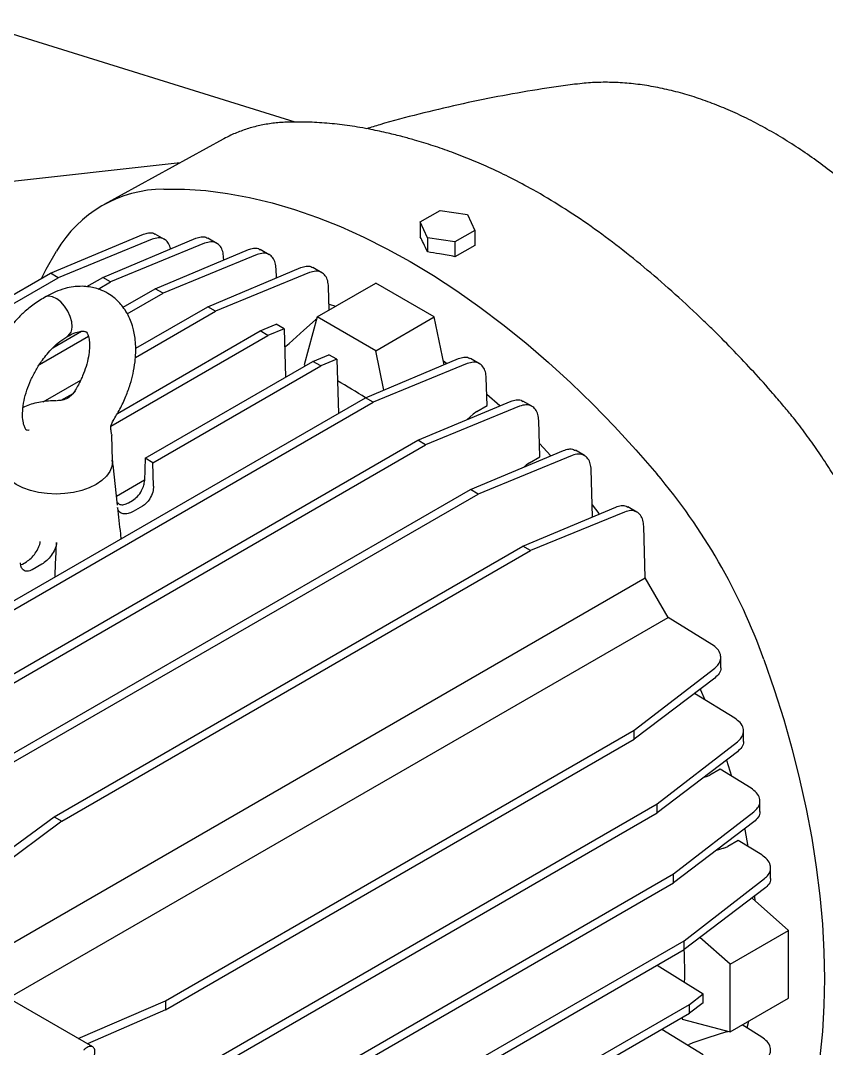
# Model space of a CAD drawing. Header units: millimetres. Extents: x 1293 to 41893, y 1011 to 26911.
# Drawn here: x 9451.1 to 9593.8, y 19908.1 to 20090 of the extents above; entities that cross this region are included whole.
import ezdxf

# ---------------------------------------------------------------- set-up
doc = ezdxf.new("R2010")
doc.units = ezdxf.units.MM
doc.header["$LTSCALE"] = 50

msp = doc.modelspace()

# ---------------------------------------------------------------- linework, layer by layer
at = {"color": 7, "linetype": 'Continuous', "lineweight": 25}
for p, q in [((9499.7489027, 20072.036581), (7879.5709858, 20575.4090848)), ((9549.3109778, 20078.7351926), (9549.1961588, 20078.7202954)), ((9486.9661195, 20068.9921204), (9465.9215491, 20057.4359186)), ((9487.1006251, 20069.065343), (9486.9661195, 20068.9921204)), ((9479.3676122, 20064.8195532), (9317.7782986, 20046.8223985)), ((9521.8614327, 20054.351311), (9525.3995846, 20056.3938426)), ((9525.3995846, 20056.3938426), (9530.2327899, 20055.6462242)), ((9523.1564862, 20051.561161), (9521.8614327, 20054.351311)), ((9521.8614327, 20054.351311), (9521.8614327, 20051.7467562)), ((9530.2327899, 20055.6462242), (9531.5278434, 20052.8560741)), ((9531.5278434, 20052.8560741), (9527.9896915, 20050.8135425)), ((9531.5278434, 20052.8560741), (9531.5278434, 20050.1801649)), ((9456.4089155, 20045.2621621), (9472.880287, 20052.178331)), ((9474.4084508, 20051.2961409), (9457.7746056, 20044.4737659)), ((9465.6955845, 20044.5509399), (9482.1669561, 20051.4671088)), ((9483.6951198, 20050.5849187), (9467.0612747, 20043.7625438)), ((9476.5875369, 20051.2779301), (9474.9837347, 20052.2037854)), ((9485.874206, 20050.5667079), (9484.2704037, 20051.4925633)), ((9527.9896915, 20050.8135425), (9523.1564862, 20051.561161)), ((9523.1564862, 20051.561161), (9523.1564862, 20049.0498293)), ((9527.9896915, 20050.8135425), (9527.9896915, 20048.2089878)), ((9474.9822536, 20042.5424787), (9491.4536251, 20049.4586476)), ((9495.160875, 20048.5582467), (9493.5570728, 20049.484102)), ((9531.5278434, 20050.1801649), (9527.9896915, 20048.2089878)), ((9492.9817889, 20048.5764574), (9476.3479437, 20041.7540825)), ((9487.0851951, 20047.6243862), (9487.0719142, 20048.0712262)), ((9373.4417198, 19997.3662195), (9456.4089155, 20045.2621621)), ((9457.7746056, 20044.4737659), (9456.4089155, 20045.2621621)), ((9484.2689226, 20039.358961), (9500.7402942, 20046.27513)), ((9502.2684579, 20045.3929398), (9485.6346128, 20038.5705649)), ((9496.4063584, 20044.4553524), (9496.3585832, 20046.062765)), ((9504.4475441, 20045.3747291), (9502.8437418, 20046.3005844)), ((9374.80741, 19996.5778234), (9457.7746056, 20044.4737659)), ((9462.8493697, 20042.9078551), (9465.6955845, 20044.5509399)), ((9464.8457753, 20042.4835632), (9467.0612747, 20043.7625438)), ((9467.0612747, 20043.7625438), (9465.6955845, 20044.5509399)), ((9503.6193867, 20037.5598577), (9513.9902862, 20043.5468505)), ((9524.3611857, 20037.5598577), (9513.9902862, 20043.5468505)), ((9463.9052432, 19908.3572382), (9233.3671373, 20041.4440539)), ((9469.2754458, 20039.2480086), (9474.9822536, 20042.5424787)), ((9470.0102314, 20038.095399), (9476.3479437, 20041.7540825)), ((9476.3479437, 20041.7540825), (9474.9822536, 20042.5424787)), ((9505.7665135, 20038.7993676), (9505.6452523, 20042.8792474)), ((9505.7373119, 20039.7818677), (9506.8629979, 20039.4323546)), ((9471.4603951, 20030.3879632), (9485.6346128, 20038.5705649)), ((9471.5204875, 20031.9994461), (9484.2689226, 20039.358961)), ((9485.6346128, 20038.5705649), (9484.2689226, 20039.358961)), ((9493.5555917, 20035.0715391), (9496.3701375, 20036.2533395)), ((9497.7635903, 20035.4489163), (9496.3701375, 20036.2533395)), ((9503.6193867, 20037.5598577), (9501.3471265, 20029.0789946)), ((9503.5111759, 20037.1559775), (9503.3327018, 20037.0243001)), ((9513.9902862, 20031.5728649), (9503.6193867, 20037.5598577)), ((9513.9902862, 20031.5728649), (9524.3611857, 20037.5598577)), ((9526.0938526, 20029.0924492), (9524.3611857, 20037.5598577)), ((9454.4688902, 20029.1235737), (9463.1368124, 20034.1274587)), ((9456.8334894, 20032.0654201), (9461.9196318, 20035.0015876)), ((9467.1363271, 20018.2432299), (9494.9212819, 20034.2831429)), ((9468.2755025, 20020.4776542), (9493.5555917, 20035.0715391)), ((9494.9212819, 20034.2831429), (9493.5555917, 20035.0715391)), ((9497.7635903, 20035.4489163), (9494.9212819, 20034.2831429)), ((9497.7635903, 20035.4489163), (9498.0185307, 20026.8713518)), ((9497.8588161, 20032.2450101), (9498.0915275, 20032.3793515)), ((9498.0915275, 20032.3793515), (9498.69872, 20032.8274064)), ((9502.8894012, 20029.6832455), (9505.703947, 20030.865046)), ((9507.0973998, 20030.0606228), (9505.703947, 20030.865046)), ((9515.4153574, 20024.6086528), (9513.9902862, 20031.5728649)), ((9473.1909164, 20012.5386752), (9502.8894012, 20029.6832455)), ((9474.5566066, 20011.750279), (9504.2550914, 20028.8948494)), ((9501.3471265, 20029.0789946), (9501.6297113, 20028.956042)), ((9504.2550914, 20028.8948494), (9502.8894012, 20029.6832455)), ((9507.0973998, 20030.0606228), (9504.2550914, 20028.8948494)), ((9507.0973998, 20030.0606228), (9507.3821225, 20020.4810205)), ((9512.1760703, 20023.2485076), (9528.6474418, 20030.1646766)), ((9530.1756056, 20029.2824864), (9513.5417604, 20022.4601115)), ((9532.3546917, 20029.2642757), (9530.7508895, 20030.190131)), ((9455.1364059, 20022.5411171), (9461.7895164, 20026.3818761)), ((9533.6984965, 20021.853319), (9533.5523999, 20026.768794)), ((9429.2088746, 19975.3525651), (9512.1760703, 20023.2485076)), ((9458.3039675, 20022.7929192), (9460.4316379, 20024.0211972)), ((9460.7803681, 20024.4783537), (9460.5903286, 20024.1671707)), ((9513.5417604, 20022.4601115), (9512.1760703, 20023.2485076)), ((9430.5745648, 19974.5641689), (9513.5417604, 20022.4601115)), ((9521.4627393, 20015.7098654), (9537.9341109, 20022.6260343)), ((9539.4622746, 20021.7438442), (9522.8284295, 20014.9214692)), ((9531.8639139, 20020.794237), (9533.6984965, 20021.853319)), ((9541.6413608, 20021.7256334), (9540.0375585, 20022.6514888)), ((9530.2010293, 20019.3789885), (9531.2567899, 20020.3438762)), ((9531.8639139, 20020.794237), (9531.2567899, 20020.3438762)), ((9467.5407769, 20019.2165793), (9467.5132297, 20019.1678838)), ((9543.0300893, 20012.8032024), (9542.839069, 20019.2301517)), ((9467.143511, 20017.429378), (9467.1408216, 20017.441132)), ((9467.2503115, 20016.7832286), (9467.1577553, 20017.4314905)), ((9467.4200299, 20012.0870949), (9467.2753911, 20016.5965113)), ((9438.4955437, 19967.8139228), (9521.4627393, 20015.7098654)), ((9439.8612338, 19967.0255267), (9522.8284295, 20014.9214692)), ((9522.8284295, 20014.9214692), (9521.4627393, 20015.7098654)), ((9542.9602556, 20015.1527837), (9544.9989087, 20012.9793935)), ((9473.1909164, 20012.5386752), (9473.068227, 20008.5523996)), ((9474.5566066, 20011.750279), (9473.1909164, 20012.5386752)), ((9530.7494084, 20006.9961668), (9547.2207799, 20013.9123357)), ((9548.7489437, 20013.0301455), (9532.1150986, 20006.2077706)), ((9541.1955066, 20011.7441204), (9543.0300893, 20012.8032024)), ((9550.9280298, 20013.0119348), (9549.3242276, 20013.9377901)), ((9468.2695319, 20004.2615834), (9467.5088767, 20011.347264)), ((9474.6792959, 20007.6223493), (9474.5566066, 20011.750279)), ((9540.2783485, 20010.9972762), (9540.5885672, 20011.2875498)), ((9541.1955066, 20011.7441204), (9540.5885672, 20011.2875498)), ((9552.3739349, 20002.1657756), (9552.1257381, 20010.5164531)), ((9468.0989303, 20005.8507769), (9473.0734628, 20008.7225134)), ((9447.7822127, 19959.1002242), (9530.7494084, 20006.9961668)), ((9532.1150986, 20006.2077706), (9530.7494084, 20006.9961668)), ((9449.1479029, 19958.3118281), (9532.1150986, 20006.2077706)), ((9470.2479374, 20004.6652583), (9470.9704018, 20005.0823281)), ((9472.7230423, 20004.0705503), (9471.0447843, 20003.1017126)), ((9540.0360775, 19996.9852291), (9556.507449, 20003.901398)), ((9560.2146989, 20003.0009971), (9558.6108966, 20003.9268524)), ((9558.0356127, 20003.0192078), (9541.4017676, 19996.1968329)), ((9561.6836447, 19991.3796242), (9561.4124071, 20000.5055154)), ((9457.0688818, 19949.0892865), (9540.0360775, 19996.9852291)), ((9458.434572, 19948.3008903), (9541.4017676, 19996.1968329)), ((9541.4017676, 19996.1968329), (9540.0360775, 19996.9852291)), ((9451.4542547, 19993.8158961), (9452.1767191, 19994.232966)), ((9451.1672237, 19993.7036963), (9451.4542547, 19993.8158961)), ((9454.885153, 19993.772956), (9453.2068951, 19992.8041184)), ((9440.8871573, 19921.6452964), (9561.6836447, 19991.3796242)), ((9565.7250181, 19984.3797601), (9561.6836447, 19991.3796242)), ((9448.970561, 19916.9788467), (9565.7250181, 19984.3797601)), ((9573.4922469, 19979.5826193), (9565.7250181, 19984.3797601)), ((9575.054344, 19975.4469653), (9575.054344, 19977.2989955)), ((9559.7541091, 19964.4096451), (9573.9804001, 19975.4020261)), ((9573.9804001, 19973.6373591), (9559.7541091, 19962.8325965)), ((9577.5189237, 19966.5341655), (9570.4093189, 19970.9251494)), ((9476.7869135, 19916.5137025), (9559.7541091, 19964.4096451)), ((9559.7541091, 19962.8325965), (9559.7541091, 19964.4096451)), ((9579.0810208, 19962.3985116), (9579.0810208, 19964.2505418)), ((9476.7869135, 19914.9366539), (9559.7541091, 19962.8325965)), ((9563.780786, 19951.3611913), (9578.0070769, 19962.3535724)), ((9578.0070769, 19960.5889053), (9563.780786, 19949.7841427)), ((9576.0884603, 19959.1317303), (9576.9520268, 19956.2774617)), ((9572.4186317, 19956.1562612), (9572.005547, 19956.0307878)), ((9572.4186317, 19956.1562612), (9573.1175315, 19956.4535516)), ((9574.9521141, 19957.5126337), (9573.1175315, 19956.4535516)), ((9580.4222194, 19954.134226), (9574.9521141, 19957.5126337)), ((9480.8135903, 19903.4652488), (9563.780786, 19951.3611913)), ((9563.780786, 19949.7841427), (9563.780786, 19951.3611913)), ((9581.9843165, 19949.998572), (9581.9843165, 19951.8506022)), ((9440.4350367, 19936.8942206), (9457.0688818, 19949.0892865)), ((9457.0688818, 19949.0892865), (9458.434572, 19948.3008903)), ((9480.8135903, 19901.8882002), (9563.780786, 19949.7841427)), ((9566.6840816, 19938.9612518), (9580.9103726, 19949.9536329)), ((9458.434572, 19948.3008903), (9441.9632004, 19936.0120305)), ((9580.9103726, 19948.1889658), (9566.6840816, 19937.3842032)), ((9575.5960852, 19943.5459644), (9574.2257478, 19943.1120428)), ((9575.5960852, 19943.5459644), (9576.2896997, 19943.846519)), ((9578.1242823, 19944.9056011), (9576.2896997, 19943.846519)), ((9582.3079415, 19942.3217191), (9578.1242823, 19944.9056011)), ((9583.8700386, 19938.1860651), (9583.8700386, 19940.0380953)), ((9483.716886, 19891.0653092), (9566.6840816, 19938.9612518)), ((9566.6840816, 19937.3842032), (9566.6840816, 19938.9612518)), ((9568.5698038, 19927.1487449), (9582.7960947, 19938.141126)), ((9483.716886, 19889.4882606), (9566.6840816, 19937.3842032)), ((9582.7960947, 19936.3764589), (9568.5698038, 19925.5716963)), ((9587.0579869, 19928.9658128), (9580.5900403, 19934.7009769)), ((9576.6870875, 19922.9788199), (9587.0579869, 19928.9658128)), ((9587.0579869, 19916.9898809), (9587.0579869, 19928.9658128)), ((9485.6026081, 19879.2528023), (9568.5698038, 19927.1487449)), ((9568.5698038, 19925.5716963), (9568.5698038, 19927.1487449)), ((9576.6870875, 19922.9788199), (9571.3670151, 19927.6961576)), ((9485.6026081, 19877.6757537), (9568.5698038, 19925.5716963)), ((9563.7747007, 19922.8035422), (9571.9304861, 19917.7664237)), ((9576.6870875, 19911.002888), (9576.6870875, 19922.9788199)), ((9569.4995685, 19915.8881005), (9571.9304861, 19917.7664237)), ((9571.9304861, 19916.1573158), (9571.9304861, 19917.7664237)), ((9461.3075789, 19909.8568379), (9476.7869135, 19916.5137025)), ((9476.7869135, 19916.5137025), (9476.7869135, 19914.9366539)), ((9486.5323728, 19867.9921579), (9569.4995685, 19915.8881005)), ((9571.9304861, 19916.1573158), (9569.4995685, 19914.3110519)), ((9569.4995685, 19914.3110519), (9569.4995685, 19915.8881005)), ((9576.6870875, 19911.002888), (9587.0579869, 19916.9898809)), ((9476.7869135, 19914.9366539), (9463.0090691, 19908.8745885)), ((9486.5323728, 19866.4151093), (9569.4995685, 19914.3110519)), ((9568.2421898, 19913.5851826), (9568.2068969, 19913.2744756)), ((9568.2068969, 19913.2744756), (9576.6870875, 19911.002888)), ((9582.3079415, 19910.095575), (9578.8330392, 19912.2417196)), ((9579.9327486, 19912.8765683), (9579.6719777, 19911.7235803)), ((9564.627531, 19911.4984845), (9571.9304861, 19906.988085)), ((9576.0811984, 19911.0202081), (9576.2870593, 19911.1100435)), ((9569.2064056, 19908.6705123), (9569.4377522, 19908.8040659)), ((9570.1294041, 19909.1058327), (9569.4377522, 19908.8040659))]:
    msp.add_line(p, q, dxfattribs=at)
at = {"color": 7, "linetype": 'Continuous', "lineweight": 25, "flags": 128}
for points in [[(9476.4708659, 20060.1722665), (9480.1665106, 20060.1488171), (9483.9385028, 20059.8927088), (9487.77963, 20059.4044311), (9491.6825477, 20058.6849179), (9495.6397929, 20057.7355448), (9499.6437991, 20056.5581272), (9503.68691, 20055.1549163), (9507.761395, 20053.5285954), (9511.8594631, 20051.6822741), (9515.9732784, 20049.6194827), (9520.0949748, 20047.3441656), (9524.2166711, 20044.8606734), (9528.3304864, 20042.1737547), (9532.4285545, 20039.2885474), (9536.5030395, 20036.2105681), (9540.5461504, 20032.9457023), (9544.5501566, 20029.5001928), (9548.5074018, 20025.8806278), (9552.4103195, 20022.0939283), (9556.2514467, 20018.1473348), (9560.0234389, 20014.0483937), (9563.7190836, 20009.8049425)], [(9454.8223261, 20044.3462435), (9455.6640066, 20045.9992243), (9457.491222, 20049.2119894)], [(9460.2475669, 20035.7937355), (9460.1826841, 20036.6805329), (9459.9296477, 20037.6276167), (9459.5057018, 20038.5704445), (9458.9397376, 20039.4447642), (9458.2703246, 20040.1909924), (9457.5430822, 20040.7582749), (9456.8075708, 20041.1079522), (9456.1139143, 20041.2161945), (9455.5093842, 20041.0756252), (9455.377715, 20041.002697)], [(9498.69872, 20032.8274064), (9501.2937191, 20035.1777683), (9503.3327018, 20037.0243001)], [(9525.9586298, 20029.7532724), (9526.5007495, 20029.3773285), (9526.6026027, 20029.3060685)], [(9533.6378074, 20023.8952277), (9535.9560756, 20021.8952306), (9536.0323755, 20021.8275141)], [(9467.2672751, 20016.744906), (9467.2679359, 20016.7362111), (9467.2753911, 20016.5965113)], [(9464.4928115, 20007.8981797), (9463.2995962, 20007.3098646), (9461.9616487, 20006.8365491), (9460.5119137, 20006.4898879), (9458.9860884, 20006.2784168), (9457.4217437, 20006.2073432), (9455.8573991, 20006.2784168), (9454.3315738, 20006.4898879), (9452.8818387, 20006.8365491), (9451.5438912, 20007.3098646), (9450.3506759, 20007.8981797), (9449.3315738, 20008.5870082), (9448.5116785, 20009.3593889), (9447.9111785, 20010.1963031), (9447.5448603, 20011.0771433), (9447.4443477, 20011.5922894)], [(9467.4200299, 20012.0870949), (9467.4217437, 20011.9802203), (9467.2986271, 20011.0771433), (9466.9323089, 20010.1963031), (9466.331809, 20009.3593889), (9465.5119137, 20008.5870082), (9464.4928115, 20007.8981797)], [(9552.3105561, 20004.29818), (9553.4718642, 20002.7781247), (9553.5584192, 20002.663129)], [(9582.6987275, 19976.931235), (9584.5259429, 19971.6088119), (9586.1898482, 19966.2925025), (9587.6872618, 19960.992472), (9589.0153205, 19955.7188549), (9590.1714849, 19950.4817346), (9591.1535442, 19945.2911253), (9591.9596208, 19940.1569519), (9592.5881733, 19935.0890314), (9593.0379997, 19930.0970543), (9593.3082401, 19925.1905658), (9593.3983777, 19920.3789477), (9593.3082401, 19915.6714001), (9593.0379997, 19911.0769245), (9592.5881733, 19906.6043061), (9591.9596208, 19902.2620968), (9591.1535442, 19898.0585996), (9590.1714849, 19894.0018519), (9589.0153205, 19890.0996106), (9587.6872618, 19886.3593374), (9586.1898482, 19882.7881839), (9584.5259429, 19879.3929786), (9582.6987275, 19876.1802135)], [(9571.433574, 19971.7030635), (9571.4908774, 19971.5682784), (9572.2265152, 19969.8028254)], [(9579.2684402, 19946.9419303), (9579.2894089, 19946.8396958), (9579.8623679, 19943.8321369)], [(9581.0308357, 19935.0357578), (9581.04185, 19934.9093715), (9581.0963828, 19934.2520002)], [(9576.0811984, 19911.0202081), (9572.7482663, 19909.9480804), (9570.1294041, 19909.1058327)]]:
    msp.add_lwpolyline(points, dxfattribs=at)
at = {"color": 7, "linetype": 'Continuous', "lineweight": 25}
for centre, radius, start, end in [((9476.6860343, 20037.8862333), 22.2870719, 90.553165232, 149.457586523), ((9458.3031868, 20035.6884471), 1.9472287, 307.071845599, 3.099544829), ((9468.015287, 19954.619183), 81.6164108, 57.23682372, 61.297982035), ((9481.4757475, 19940.4059251), 107.611291, 19.841476493, 40.158523653), ((9487.033957, 19921.6350615), 81.6389125, 358.705853914, 2.768047332)]:
    msp.add_arc(centre, radius, start, end, dxfattribs=at)
for points, knots in [([(9549.22235, 20078.7186356), (9547.0111382, 20078.4117377), (9542.4647184, 20077.7807322), (9535.591071, 20076.5594651), (9528.6045027, 20075.1243548), (9521.6391332, 20073.4571708), (9516.2250208, 20072.0360632), (9513.1524577, 20071.1004775), (9512.3758426, 20070.8640006)], [0, 0, 0, 0, 0.1787410433, 0.3675051999, 0.5566629576, 0.7461303862, 0.9358324064, 1, 1, 1, 1]), ([(9645.2875946, 19964.549654), (9645.2829813, 19965.207051), (9645.269719, 19967.0969496), (9645.1240093, 19970.2716329), (9644.8010399, 19974.0857457), (9644.3193902, 19977.9499829), (9643.6842254, 19981.8543522), (9642.8974535, 19985.7902014), (9641.9621489, 19989.7485494), (9640.8813341, 19993.7206081), (9639.6582932, 19997.6976081), (9638.2964832, 20001.6708228), (9636.7995566, 20005.6315508), (9635.1713546, 20009.5711181), (9633.4159086, 20013.4808831), (9631.5374379, 20017.3522466), (9629.5403453, 20021.1766645), (9627.4292122, 20024.9456623), (9625.2088112, 20028.6508174), (9622.884097, 20032.2837854), (9620.4601818, 20035.8363459), (9617.9422966, 20039.3004492), (9615.3357784, 20042.6682197), (9612.6460728, 20045.9319392), (9609.87872, 20049.0840558), (9607.0393428, 20052.1171878), (9604.1336353, 20055.0241246), (9601.1673561, 20057.7978236), (9598.1463273, 20060.4314022), (9595.076441, 20062.9181266), (9591.9636768, 20065.2513966), (9588.8141336, 20067.4247296), (9585.6340791, 20069.431747), (9582.4300192, 20071.2661685), (9579.2089478, 20072.9217394), (9575.9784385, 20074.3923291), (9572.7466934, 20075.6720745), (9569.5224652, 20076.7556117), (9566.3151434, 20077.6381232), (9563.1346612, 20078.3159728), (9559.9917454, 20078.7853769), (9556.8961456, 20079.0484609), (9553.8618405, 20079.0918335), (9551.3399044, 20078.9851528), (9549.8533158, 20078.7824078), (9549.3367759, 20078.7119607)], [0, 0, 0, 0, 0.0127668549, 0.0367024239, 0.0606202609, 0.0845208125, 0.1083989715, 0.1322519912, 0.156078924, 0.1798801621, 0.2036570736, 0.2274117231, 0.2511466632, 0.2748647817, 0.298569193, 0.3222631621, 0.3459500529, 0.3696332938, 0.3933163556, 0.417002086, 0.4406934828, 0.4643940651, 0.488107342, 0.511836789, 0.5355858128, 0.5593576977, 0.5831555259, 0.6069820642, 0.6308396029, 0.6547297364, 0.6786530655, 0.7026088098, 0.7265943111, 0.7506044261, 0.7746308196, 0.7986576332, 0.8226647429, 0.8466283172, 0.8705194695, 0.8943052428, 0.9179506141, 0.9414215011, 0.9646884544, 0.9877304163, 1, 1, 1, 1]), ([(9498.5874406, 20072.0260547), (9498.1402479, 20072.0084543), (9496.8894567, 20071.959226), (9494.8828834, 20071.7188855), (9492.5999814, 20071.2494121), (9490.4141356, 20070.5736413), (9488.5844056, 20069.8470847), (9487.528274, 20069.2701918), (9487.1298359, 20069.0525522)], [0, 0, 0, 0, 0.1090356536, 0.3049710548, 0.4995290611, 0.6924433672, 0.8839706515, 1, 1, 1, 1]), ([(9513.1400454, 20070.7236536), (9512.4931096, 20070.8459701), (9510.6317586, 20071.1978968), (9507.5877311, 20071.6298108), (9504.0307294, 20071.9514584), (9501.0345679, 20072.0640837), (9499.2362986, 20072.0361381), (9498.5874406, 20072.0260547)], [0, 0, 0, 0, 0.1302540886, 0.3747645049, 0.6189130939, 0.8624948378, 1, 1, 1, 1]), ([(9572.0761877, 20036.8145705), (9570.3853774, 20038.4087144), (9567.0646383, 20041.5396015), (9562.0845452, 20045.8727229), (9557.1185284, 20049.8924797), (9552.0750857, 20053.6258615), (9546.9742287, 20057.0370232), (9542.2519349, 20059.8526153), (9538.0750919, 20062.0797728), (9534.462604, 20063.8209934), (9530.9568699, 20065.3470723), (9528.0775245, 20066.4702595), (9525.7881024, 20067.2889889), (9524.1432831, 20067.8441229), (9522.4916663, 20068.3688089), (9520.6915384, 20068.9052457), (9518.5862028, 20069.4845497), (9516.0136567, 20070.1276163), (9514.1550077, 20070.5131276), (9513.1396274, 20070.7237325)], [0, 0, 0, 0, 0.0891134805, 0.1750182296, 0.2597231104, 0.3456276577, 0.4329441945, 0.5184491367, 0.5838307439, 0.6430293381, 0.6999181636, 0.7595131585, 0.7869312565, 0.8143069188, 0.8416469898, 0.8694071785, 0.9040232098, 0.9475678643, 1, 1, 1, 1]), ([(9472.880287, 20052.178331), (9473.1901796, 20052.2789031), (9473.8294798, 20052.4863805), (9474.5479388, 20052.4547006), (9474.8622168, 20052.2290577), (9474.9579578, 20052.1603182)], [0, 0, 0, 0, 0.3954661457, 0.8158360325, 1, 1, 1, 1]), ([(9477.6672968, 20049.5777456), (9477.6563987, 20049.6634126), (9477.5975177, 20050.1262632), (9477.2302814, 20050.7642406), (9476.5331228, 20051.4000612), (9475.5580246, 20051.6435243), (9474.7833086, 20051.4094171), (9474.4084508, 20051.2961409)], [0, 0, 0, 0, 0.0498540435, 0.269356683, 0.4945448363, 0.7554279931, 1, 1, 1, 1]), ([(9482.1669561, 20051.4671088), (9482.4768487, 20051.5676809), (9483.1161488, 20051.7751583), (9483.8346078, 20051.7434785), (9484.1488858, 20051.5178355), (9484.2446268, 20051.4490961)], [0, 0, 0, 0, 0.3954661457, 0.8158360325, 1, 1, 1, 1]), ([(9487.0719142, 20048.0712262), (9487.0368359, 20048.4343652), (9486.9644775, 20049.1834368), (9486.5270941, 20050.0613105), (9485.816564, 20050.6862005), (9484.8454875, 20050.9329511), (9484.0702366, 20050.6984066), (9483.6951198, 20050.5849187)], [0, 0, 0, 0, 0.1785607693, 0.3683295918, 0.5630137686, 0.7885577054, 1, 1, 1, 1]), ([(9523.1564862, 20049.0498293), (9522.914673, 20049.5611409), (9522.482885, 20050.4741528), (9522.0513127, 20051.357922), (9521.8614327, 20051.7467562)], [0, 0, 0, 0, 0.56002736727, 1, 1, 1, 1]), ([(9491.4536251, 20049.4586476), (9491.7635177, 20049.5592196), (9492.4028179, 20049.7666971), (9493.1212769, 20049.7350172), (9493.4355549, 20049.5093743), (9493.5312959, 20049.4406348)], [0, 0, 0, 0, 0.39546614574, 0.81583603246, 1, 1, 1, 1]), ([(9496.3585832, 20046.062765), (9496.323505, 20046.4259039), (9496.2511466, 20047.1749756), (9495.8137632, 20048.0528492), (9495.1032331, 20048.6777392), (9494.1321566, 20048.9244899), (9493.3569056, 20048.6899453), (9492.9817889, 20048.5764574)], [0, 0, 0, 0, 0.1785607693, 0.3683295918, 0.5630137686, 0.7885577054, 1, 1, 1, 1]), ([(9527.9896915, 20048.2089878), (9527.0877352, 20048.3736419), (9525.4770258, 20048.6676806), (9523.8655684, 20048.933057), (9523.1564862, 20049.0498293)], [0, 0, 0, 0, 0.5599745866, 1, 1, 1, 1]), ([(9500.7402942, 20046.27513), (9501.0501868, 20046.375702), (9501.689487, 20046.5831794), (9502.4079459, 20046.5514996), (9502.7222239, 20046.3258566), (9502.817965, 20046.2571172)], [0, 0, 0, 0, 0.3954661457, 0.8158360325, 1, 1, 1, 1]), ([(9505.6452523, 20042.8792474), (9505.610174, 20043.2423863), (9505.5378156, 20043.991458), (9505.1004323, 20044.8693316), (9504.3899021, 20045.4942216), (9503.4188257, 20045.7409722), (9502.6435747, 20045.5064277), (9502.2684579, 20045.3929398)], [0, 0, 0, 0, 0.17856076928, 0.3683295918, 0.56301376859, 0.78855770545, 1, 1, 1, 1]), ([(9467.5348209, 20019.2200825), (9467.9421023, 20019.8810247), (9468.7919226, 20021.2601254), (9469.7852869, 20023.438938), (9470.5498222, 20025.5520244), (9471.0917339, 20027.5885186), (9471.4109534, 20029.4473779), (9471.534311, 20031.0475648), (9471.5334466, 20032.441951), (9471.430728, 20033.7123454), (9471.2206503, 20034.9235119), (9470.9141148, 20036.0836408), (9470.471825, 20037.2784476), (9469.8496439, 20038.4785686), (9469.122373, 20039.5143956), (9468.4105492, 20040.3059503), (9467.5872738, 20041.0495008), (9466.5420474, 20041.7804963), (9465.3129485, 20042.364884), (9464.111796, 20042.7305255), (9462.9492705, 20042.9333959), (9461.7266886, 20042.9861178), (9460.4035068, 20042.8840195), (9458.9443739, 20042.5989616), (9457.2585046, 20041.9863719), (9456.0863406, 20041.3764797), (9455.4648996, 20041.0531359)], [0, 0, 0, 0, 0.0554810752, 0.1157650155, 0.1698793021, 0.2177034396, 0.2714772532, 0.3136461158, 0.3446717409, 0.3837192588, 0.4182936571, 0.4471924435, 0.4835443123, 0.5256467526, 0.5630502248, 0.5939651301, 0.6191961302, 0.6596174606, 0.7051453259, 0.737479002, 0.7711844106, 0.8101014147, 0.847452028, 0.8917089744, 0.9425878303, 1, 1, 1, 1]), ([(9455.3773391, 20041.0024601), (9454.6756635, 20040.5619025), (9453.3750558, 20039.7452963), (9451.6342515, 20038.295707), (9450.2618865, 20036.9068188), (9449.1814466, 20035.6659655), (9448.2802008, 20034.5053626), (9447.3059894, 20033.1075193), (9446.2333306, 20031.3250916), (9445.1597737, 20029.1332697), (9444.2967905, 20026.848601), (9443.6958818, 20024.5973616), (9443.3627913, 20022.4733336), (9443.2779063, 20020.5097315), (9443.4139363, 20018.7345955), (9443.7487738, 20017.0912138), (9444.3325772, 20015.436196), (9445.1319255, 20014.0143771), (9446.092677, 20012.8122594), (9447.1328593, 20011.8349663), (9448.4115545, 20010.9413719), (9449.4239268, 20010.5446116), (9449.9183377, 20010.3508462)], [0, 0, 0, 0, 0.068160081, 0.1263397534, 0.1751092908, 0.2143912292, 0.2476374132, 0.2824005851, 0.3379478911, 0.3976744775, 0.4593345277, 0.5183959904, 0.5748708953, 0.6287373109, 0.6790461646, 0.7256570096, 0.7748459431, 0.8319024448, 0.8667949158, 0.9078364076, 0.9549901799, 1, 1, 1, 1]), ([(9586.0360216, 20021.950775), (9585.4500828, 20022.636661), (9583.7535697, 20024.6225587), (9580.8935637, 20027.8208438), (9577.4385811, 20031.4988406), (9574.4902682, 20034.4840624), (9572.6890102, 20036.2229592), (9572.073844, 20036.8168277)], [0, 0, 0, 0, 0.130358323, 0.3774363676, 0.6245782848, 0.8717858736, 1, 1, 1, 1]), ([(9452.64901, 20017.4944753), (9452.6378247, 20017.4920155), (9452.4116251, 20017.4422717), (9452.2854971, 20017.4858731), (9452.1568524, 20017.4997983), (9452.1848967, 20017.4976683), (9452.0046908, 20017.7064871), (9451.7388514, 20018.2917845), (9451.5042823, 20019.3595456), (9451.4641868, 20020.8783606), (9451.7028687, 20022.6705973), (9452.2082218, 20024.5502085), (9452.9364275, 20026.4080086), (9453.7005977, 20027.8937486), (9454.411101, 20029.056898), (9455.0584607, 20030.0031639), (9455.8765228, 20031.0485279), (9456.9009483, 20032.1724221), (9458.1345609, 20033.2797019), (9459.010769, 20033.837809), (9459.4755947, 20034.1338831)], [0, 0, 0, 0, 0.0029980684, 0.0606294319, 0.1227733742, 0.1887591775, 0.2527891017, 0.3158752315, 0.3815197701, 0.4511271917, 0.5206713789, 0.5864949392, 0.649153358, 0.711645467, 0.7429200439, 0.777739545, 0.8210426119, 0.8727686568, 0.9325041587, 1, 1, 1, 1]), ([(9459.3720954, 20034.0737826), (9459.9091157, 20034.3517351), (9460.8803699, 20034.8544395), (9461.8871958, 20035.0215474), (9462.3699678, 20035.0202237), (9462.6288769, 20034.9542816), (9462.7181662, 20034.9116888), (9462.8690862, 20034.7649018), (9463.0307317, 20034.4580855), (9463.190447, 20034.0073202), (9463.3163398, 20033.3629872), (9463.35431, 20032.5579505), (9463.3359184, 20031.7268675), (9463.1858878, 20030.4804258), (9462.774044, 20028.8210827), (9462.2500188, 20027.3932549), (9461.7634017, 20026.3071028), (9461.3364515, 20025.4621262), (9460.9442292, 20024.7440174), (9460.6589636, 20024.3069831), (9460.5744006, 20024.1774302)], [0, 0, 0, 0, 0.0950456208, 0.1718993531, 0.2363822156, 0.3002896719, 0.3653770293, 0.4420428869, 0.4867241729, 0.5334834674, 0.6101478245, 0.6402630647, 0.6710259673, 0.7386080733, 0.811756356, 0.8799306677, 0.9116989315, 0.9433756136, 0.9832144747, 1, 1, 1, 1]), ([(9528.6474418, 20030.1646766), (9528.9573344, 20030.2652486), (9529.5966346, 20030.472726), (9530.3150936, 20030.4410462), (9530.6293716, 20030.2154032), (9530.7251126, 20030.1466638)], [0, 0, 0, 0, 0.3954661457, 0.8158360325, 1, 1, 1, 1]), ([(9533.5523999, 20026.768794), (9533.5173216, 20027.1319329), (9533.4449632, 20027.8810046), (9533.0075799, 20028.7588782), (9532.2970498, 20029.3837682), (9531.3259733, 20029.6305188), (9530.5507223, 20029.3959743), (9530.1756056, 20029.2824864)], [0, 0, 0, 0, 0.1785607693, 0.3683295918, 0.5630137686, 0.7885577054, 1, 1, 1, 1]), ([(9460.7815093, 20024.4827721), (9460.6133151, 20024.231373), (9460.2750089, 20023.7257085), (9459.4996833, 20023.1527903), (9458.595621, 20022.7710443), (9457.9481172, 20022.733291), (9457.6244023, 20022.7144165)], [0, 0, 0, 0, 0.2471115191, 0.497040435, 0.7485489874, 1, 1, 1, 1]), ([(9457.5027569, 20022.6996945), (9457.2759361, 20022.704198), (9456.5690511, 20022.7182328), (9455.3873404, 20022.6041327), (9453.9979316, 20022.361754), (9452.7118618, 20022.010481), (9451.9534137, 20021.6860652), (9451.5940574, 20021.5323555)], [0, 0, 0, 0, 0.1077160045, 0.3356958152, 0.5641367767, 0.7934860122, 1, 1, 1, 1]), ([(9537.9341109, 20022.6260343), (9538.2440035, 20022.7266064), (9538.8833036, 20022.9340838), (9539.6017626, 20022.9024039), (9539.9160406, 20022.676761), (9540.0117816, 20022.6080216)], [0, 0, 0, 0, 0.3954661457, 0.8158360325, 1, 1, 1, 1]), ([(9542.839069, 20019.2301517), (9542.8039907, 20019.5932906), (9542.7316323, 20020.3423623), (9542.294249, 20021.2202359), (9541.5837188, 20021.845126), (9540.6126423, 20022.0918766), (9539.8373914, 20021.857332), (9539.4622746, 20021.7438442)], [0, 0, 0, 0, 0.1785607693, 0.3683295918, 0.5630137686, 0.7885577054, 1, 1, 1, 1]), ([(9604.3771449, 19990.1830262), (9604.1627635, 19990.7703117), (9603.5435346, 19992.4666543), (9602.4175691, 19995.263136), (9600.9615608, 19998.5555722), (9599.38139, 20001.8123977), (9597.6846996, 20005.0231154), (9595.8764524, 20008.1774313), (9593.9625862, 20011.2649621), (9591.9496015, 20014.2762976), (9589.8424432, 20017.1992637), (9587.8658281, 20019.7578618), (9586.5725965, 20021.3077222), (9586.0360216, 20021.950775)], [0, 0, 0, 0, 0.0517498505, 0.149476636, 0.2471657209, 0.3448206786, 0.4424538639, 0.5400778919, 0.6377055382, 0.7353457752, 0.83301116, 0.9307146331, 1, 1, 1, 1]), ([(9467.1561577, 20017.4433489), (9467.1346603, 20017.5677013), (9467.0936811, 20017.804746), (9467.1003366, 20018.0138006), (9467.1035007, 20018.1131863)], [0, 0, 0, 0, 0.5245943224, 1, 1, 1, 1]), ([(9467.1035007, 20018.1131863), (9467.1175626, 20018.2246522), (9467.144656, 20018.4394167), (9467.3971291, 20018.9260585), (9467.518565, 20019.1601263)], [0, 0, 0, 0, 0.5190143325, 1, 1, 1, 1]), ([(9547.2207799, 20013.9123357), (9547.5306726, 20014.0129077), (9548.1699727, 20014.2203852), (9548.8884317, 20014.1887053), (9549.2027097, 20013.9630624), (9549.2984507, 20013.8943229)], [0, 0, 0, 0, 0.3954661457, 0.8158360325, 1, 1, 1, 1]), ([(9552.1257381, 20010.5164531), (9552.0906598, 20010.879592), (9552.0183014, 20011.6286637), (9551.580918, 20012.5065373), (9550.8703879, 20013.1314273), (9549.8993114, 20013.378178), (9549.1240604, 20013.1436334), (9548.7489437, 20013.0301455)], [0, 0, 0, 0, 0.1785607693, 0.3683295918, 0.5630137686, 0.7885577054, 1, 1, 1, 1]), ([(9467.4825558, 20011.3932286), (9467.4799014, 20011.4797676), (9467.4719984, 20011.7374195), (9467.3807685, 20011.9832664), (9467.3201806, 20012.1465394)], [0, 0, 0, 0, 0.3358756525, 1, 1, 1, 1]), ([(9470.9704018, 20005.0823281), (9471.2589021, 20005.2887077), (9471.8593498, 20005.7182399), (9472.5583908, 20006.7329167), (9472.9778768, 20007.7349776), (9473.0389013, 20008.2870821), (9473.068227, 20008.5523996)], [0, 0, 0, 0, 0.2701865457, 0.5623318802, 0.7896756224, 1, 1, 1, 1]), ([(9474.6792959, 20007.6223493), (9474.6535973, 20007.2642462), (9474.6001225, 20006.5190899), (9474.0756148, 20005.4037181), (9473.4074896, 20004.545014), (9472.9451792, 20004.2245372), (9472.7230423, 20004.0705503)], [0, 0, 0, 0, 0.27033610936, 0.5625269021, 0.78979722905, 1, 1, 1, 1]), ([(9468.2203185, 20004.7200177), (9468.3708101, 20004.5824653), (9468.6858679, 20004.2944961), (9469.4164564, 20004.2792304), (9469.9705235, 20004.5364646), (9470.2479374, 20004.6652583)], [0, 0, 0, 0, 0.3134739891, 0.6562657488, 1, 1, 1, 1]), ([(9468.2900265, 20003.825623), (9468.4611855, 20002.2743804), (9468.6655924, 20000.4218067), (9468.8678541, 19998.567768), (9468.900753, 19998.2661987)], [0, 0, 0, 0, 0.8373446642, 1, 1, 1, 1]), ([(9471.0447843, 20003.1017126), (9470.7446732, 20002.9582258), (9470.1444349, 20002.6712444), (9469.300911, 20002.6403872), (9468.7146402, 20002.9066045), (9468.3867455, 20003.3460476), (9468.3222925, 20003.6656343), (9468.2900265, 20003.825623)], [0, 0, 0, 0, 0.24925736434, 0.49852805626, 0.74821272611, 0.87395238563, 1, 1, 1, 1]), ([(9556.507449, 20003.901398), (9556.8173416, 20004.00197), (9557.4566418, 20004.2094475), (9558.1751008, 20004.1777676), (9558.4893787, 20003.9521247), (9558.5851198, 20003.8833852)], [0, 0, 0, 0, 0.3954661457, 0.8158360325, 1, 1, 1, 1]), ([(9561.4124071, 20000.5055154), (9561.3773288, 20000.8686543), (9561.3049704, 20001.617726), (9560.8675871, 20002.4955996), (9560.157057, 20003.1204896), (9559.1859805, 20003.3672403), (9558.4107295, 20003.1326957), (9558.0356127, 20003.0192078)], [0, 0, 0, 0, 0.1785607693, 0.3683295918, 0.5630137686, 0.7885577054, 1, 1, 1, 1]), ([(9452.1767191, 19994.232966), (9452.4568315, 19994.4250479), (9453.0170252, 19994.8091902), (9453.7805096, 19995.7129478), (9454.2760184, 19996.5826571), (9454.5423076, 19997.2985287), (9454.6032326, 19997.6403099), (9454.6333368, 19997.8091905)], [0, 0, 0, 0, 0.2499443892, 0.4998609303, 0.7492982318, 0.8761234593, 1, 1, 1, 1]), ([(9457.5046672, 19997.5993676), (9457.4831771, 19997.4100451), (9457.4400828, 19997.0303941), (9457.1514912, 19996.2364405), (9456.6019033, 19995.3130156), (9455.784136, 19994.3820643), (9455.185128, 19993.9762049), (9454.885153, 19993.772956)], [0, 0, 0, 0, 0.1248460669, 0.250355484, 0.4995986915, 0.7494059301, 1, 1, 1, 1]), ([(9457.2396869, 19991.5344086), (9457.2694884, 19992.2257874), (9457.3566059, 19994.2468695), (9457.4459116, 19996.2689847), (9457.5046672, 19997.5993676)], [0, 0, 0, 0, 0.342083507, 1, 1, 1, 1]), ([(9453.2068951, 19992.8041184), (9452.9183949, 19992.6802848), (9452.3179472, 19992.4225533), (9451.6189062, 19992.6743537), (9451.1994201, 19993.2470698), (9451.1383956, 19993.7661162), (9451.1090699, 19994.0155475)], [0, 0, 0, 0, 0.2701865457, 0.5623318802, 0.7896756224, 1, 1, 1, 1]), ([(9573.9804001, 19975.4020261), (9574.2264752, 19975.6256892), (9574.7341214, 19976.0870999), (9575.0823984, 19976.9239941), (9575.0511299, 19977.8550146), (9574.5558777, 19978.8025753), (9573.8391108, 19979.3282367), (9573.4922469, 19979.5826193)], [0, 0, 0, 0, 0.1784612352, 0.368160733, 0.5628331568, 0.7884425028, 1, 1, 1, 1]), ([(9575.0407804, 19975.4460258), (9575.0452082, 19975.4267606), (9575.1219576, 19975.0928251), (9574.8299812, 19974.4360384), (9574.2574351, 19973.8977958), (9573.9804001, 19973.6373591)], [0, 0, 0, 0, 0.0306316964, 0.5309567129, 1, 1, 1, 1]), ([(9578.0070769, 19962.3535724), (9578.253152, 19962.5772354), (9578.7607983, 19963.0386462), (9579.1090752, 19963.8755404), (9579.0778067, 19964.8065609), (9578.5825546, 19965.7541216), (9577.8657876, 19966.279783), (9577.5189237, 19966.5341655)], [0, 0, 0, 0, 0.17846123522, 0.368160733, 0.56283315679, 0.78844250282, 1, 1, 1, 1]), ([(9579.0674573, 19962.3975721), (9579.0718851, 19962.3783068), (9579.1486344, 19962.0443714), (9578.856658, 19961.3875847), (9578.2841119, 19960.8493421), (9578.0070769, 19960.5889053)], [0, 0, 0, 0, 0.0306316964, 0.5309567129, 1, 1, 1, 1]), ([(9580.9103726, 19949.9536329), (9581.1564477, 19950.1772959), (9581.6640939, 19950.6387067), (9582.0123709, 19951.4756008), (9581.9811024, 19952.4066213), (9581.4858502, 19953.354182), (9580.7690833, 19953.8798434), (9580.4222194, 19954.134226)], [0, 0, 0, 0, 0.1784612352, 0.368160733, 0.5628331568, 0.7884425028, 1, 1, 1, 1]), ([(9581.9707529, 19949.9976325), (9581.9751807, 19949.9783673), (9582.0519301, 19949.6444318), (9581.7599537, 19948.9876452), (9581.1874076, 19948.4494025), (9580.9103726, 19948.1889658)], [0, 0, 0, 0, 0.0306316964, 0.5309567129, 1, 1, 1, 1]), ([(9582.7960947, 19938.141126), (9583.0421698, 19938.364789), (9583.5498161, 19938.8261998), (9583.898093, 19939.6630939), (9583.8668245, 19940.5941144), (9583.3715724, 19941.5416752), (9582.6548054, 19942.0673366), (9582.3079415, 19942.3217191)], [0, 0, 0, 0, 0.1784612352, 0.368160733, 0.5628331568, 0.7884425028, 1, 1, 1, 1]), ([(9583.8564751, 19938.1851256), (9583.8609029, 19938.1658604), (9583.9376522, 19937.831925), (9583.6456758, 19937.1751383), (9583.0731297, 19936.6368956), (9582.7960947, 19936.3764589)], [0, 0, 0, 0, 0.0306316964, 0.5309567129, 1, 1, 1, 1]), ([(9582.7960947, 19905.9149819), (9583.0421698, 19906.138645), (9583.5498161, 19906.6000557), (9583.898093, 19907.4369499), (9583.8668245, 19908.3679704), (9583.3715724, 19909.3155311), (9582.6548054, 19909.8411925), (9582.3079415, 19910.095575)], [0, 0, 0, 0, 0.1784612352, 0.368160733, 0.5628331568, 0.7884425028, 1, 1, 1, 1]), ([(9464.2104402, 19906.640385), (9464.2668373, 19906.9953457), (9464.3796374, 19907.7053046), (9464.0727673, 19908.3417222), (9463.4922867, 19908.5227263), (9462.831565, 19908.2623238), (9462.4101254, 19907.8897514), (9462.266789, 19907.7630353)], [0, 0, 0, 0, 0.2214458728, 0.4429150288, 0.6643842675, 0.8858533282, 1, 1, 1, 1])]:
    msp.add_open_spline(points, degree=3, knots=knots, dxfattribs=at)

doc.saveas('drawing.dxf')
